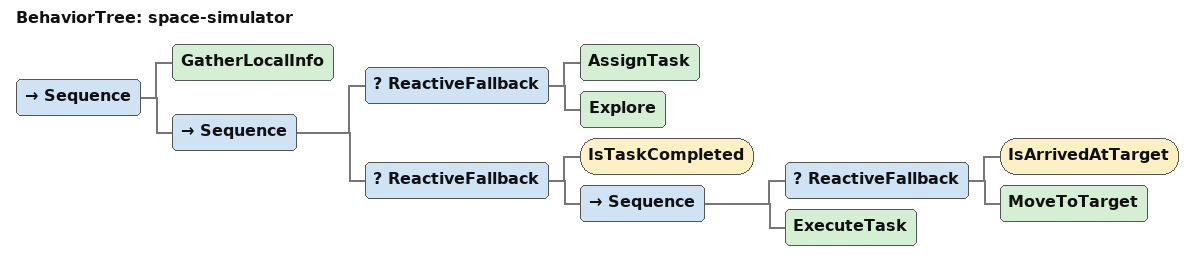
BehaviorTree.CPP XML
<?xml version="1.0" encoding="UTF-8"?>
<root BTCPP_format="4">
  <BehaviorTree ID="space-simulator">
    <Sequence>
      <GatherLocalInfo/>
      <Sequence>
        <ReactiveFallback>
          <AssignTask/>
          <Explore/>
        </ReactiveFallback>
        <ReactiveFallback>
          <IsTaskCompleted/>
          <Sequence>
            <ReactiveFallback>
              <IsArrivedAtTarget/>
              <MoveToTarget/>
            </ReactiveFallback>
            <ExecuteTask/>
          </Sequence>
        </ReactiveFallback>
      </Sequence>
    </Sequence>
  </BehaviorTree>

</root>
